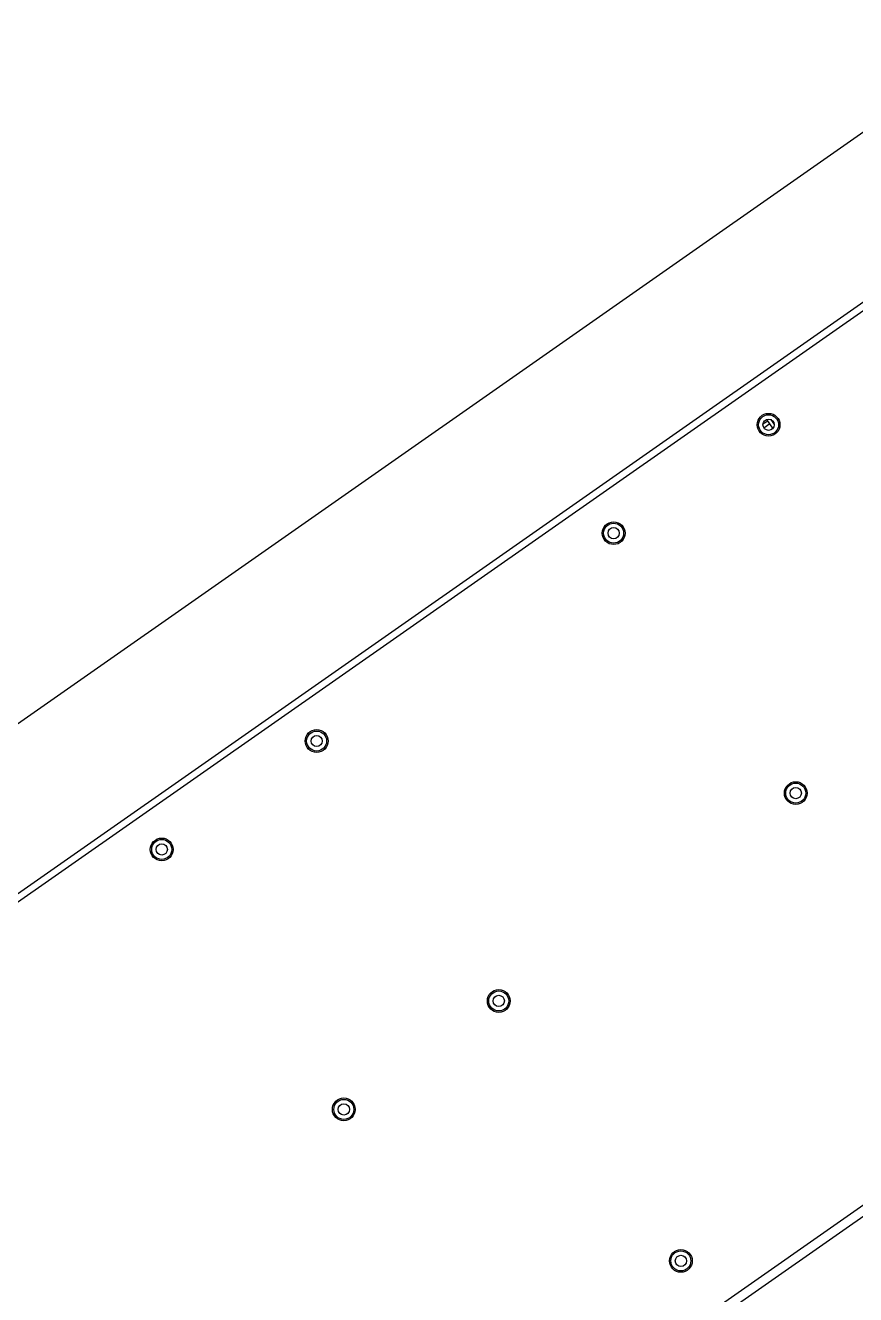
# Model space of a CAD drawing. Header units: millimetres. Extents: x 152904052 to 153933663, y 538271515 to 539240469.
# Drawn here: x 153465965 to 153466333, y 538579072 to 538579636 of the extents above; entities that cross this region are included whole.
import ezdxf

# ---------------------------------------------------------------- set-up
doc = ezdxf.new("R2010")
doc.units = ezdxf.units.MM
doc.layers.add('POWR', color=5, linetype='Continuous')

msp = doc.modelspace()

# ---------------------------------------------------------------- linework, layer by layer
at = {"layer": 'POWR', "color": 7}
for p, q in [((153465045.39, 538578202.63), (153467742.04, 538580090.84)), ((153466595.04, 538579769.3), (153465739.84, 538579170.49)), ((153466630.54, 538579718.59), (153465775.35, 538579119.78)), ((153466632.32, 538579716.06), (153465777.12, 538579117.24)), ((153465045.39, 538578202.63), (153466840.97, 538579459.91)), ((153465045.39, 538578202.63), (153466840.97, 538579459.91)), ((153466292.09, 538579458.66), (153466294.17, 538579460.11)), ((153466292.47, 538579456.97), (153466295.08, 538579458.8)), ((153466296.52, 538579456.75), (153466293.77, 538579460.69)), ((153466295.51, 538579460.63), (153466297.07, 538579458.41)), ((153466296.23, 538579459.61), (153466296.56, 538579459.83)), ((153465963.36, 538578850.4), (153466819.37, 538579449.79))]:
    msp.add_line(p, q, dxfattribs=at)
for centre, radius in [((153466294.57, 538579458.32), 5.06), ((153466294.57, 538579458.32), 4.44), ((153466294.57, 538579458.32), 2.5), ((153466225.76, 538579410.14), 5.06), ((153466225.76, 538579410.14), 4.44), ((153466225.76, 538579410.14), 2.5), ((153466093.88, 538579317.79), 5.06), ((153466093.88, 538579317.79), 4.44), ((153466093.88, 538579317.79), 2.5), ((153466306.63, 538579294.64), 5.06), ((153466306.63, 538579294.64), 4.44), ((153466306.63, 538579294.64), 2.5), ((153466025.07, 538579269.61), 5.06), ((153466025.07, 538579269.61), 4.44), ((153466025.07, 538579269.61), 2.5), ((153466174.75, 538579202.29), 5.06), ((153466174.75, 538579202.29), 4.44), ((153466174.75, 538579202.29), 2.5), ((153466105.94, 538579154.11), 5.06), ((153466105.94, 538579154.11), 4.44), ((153466105.94, 538579154.11), 2.5), ((153466255.62, 538579086.79), 5.06), ((153466255.62, 538579086.79), 4.44), ((153466255.62, 538579086.79), 2.5)]:
    msp.add_circle(centre, radius, dxfattribs=at)

doc.saveas('drawing.dxf')
